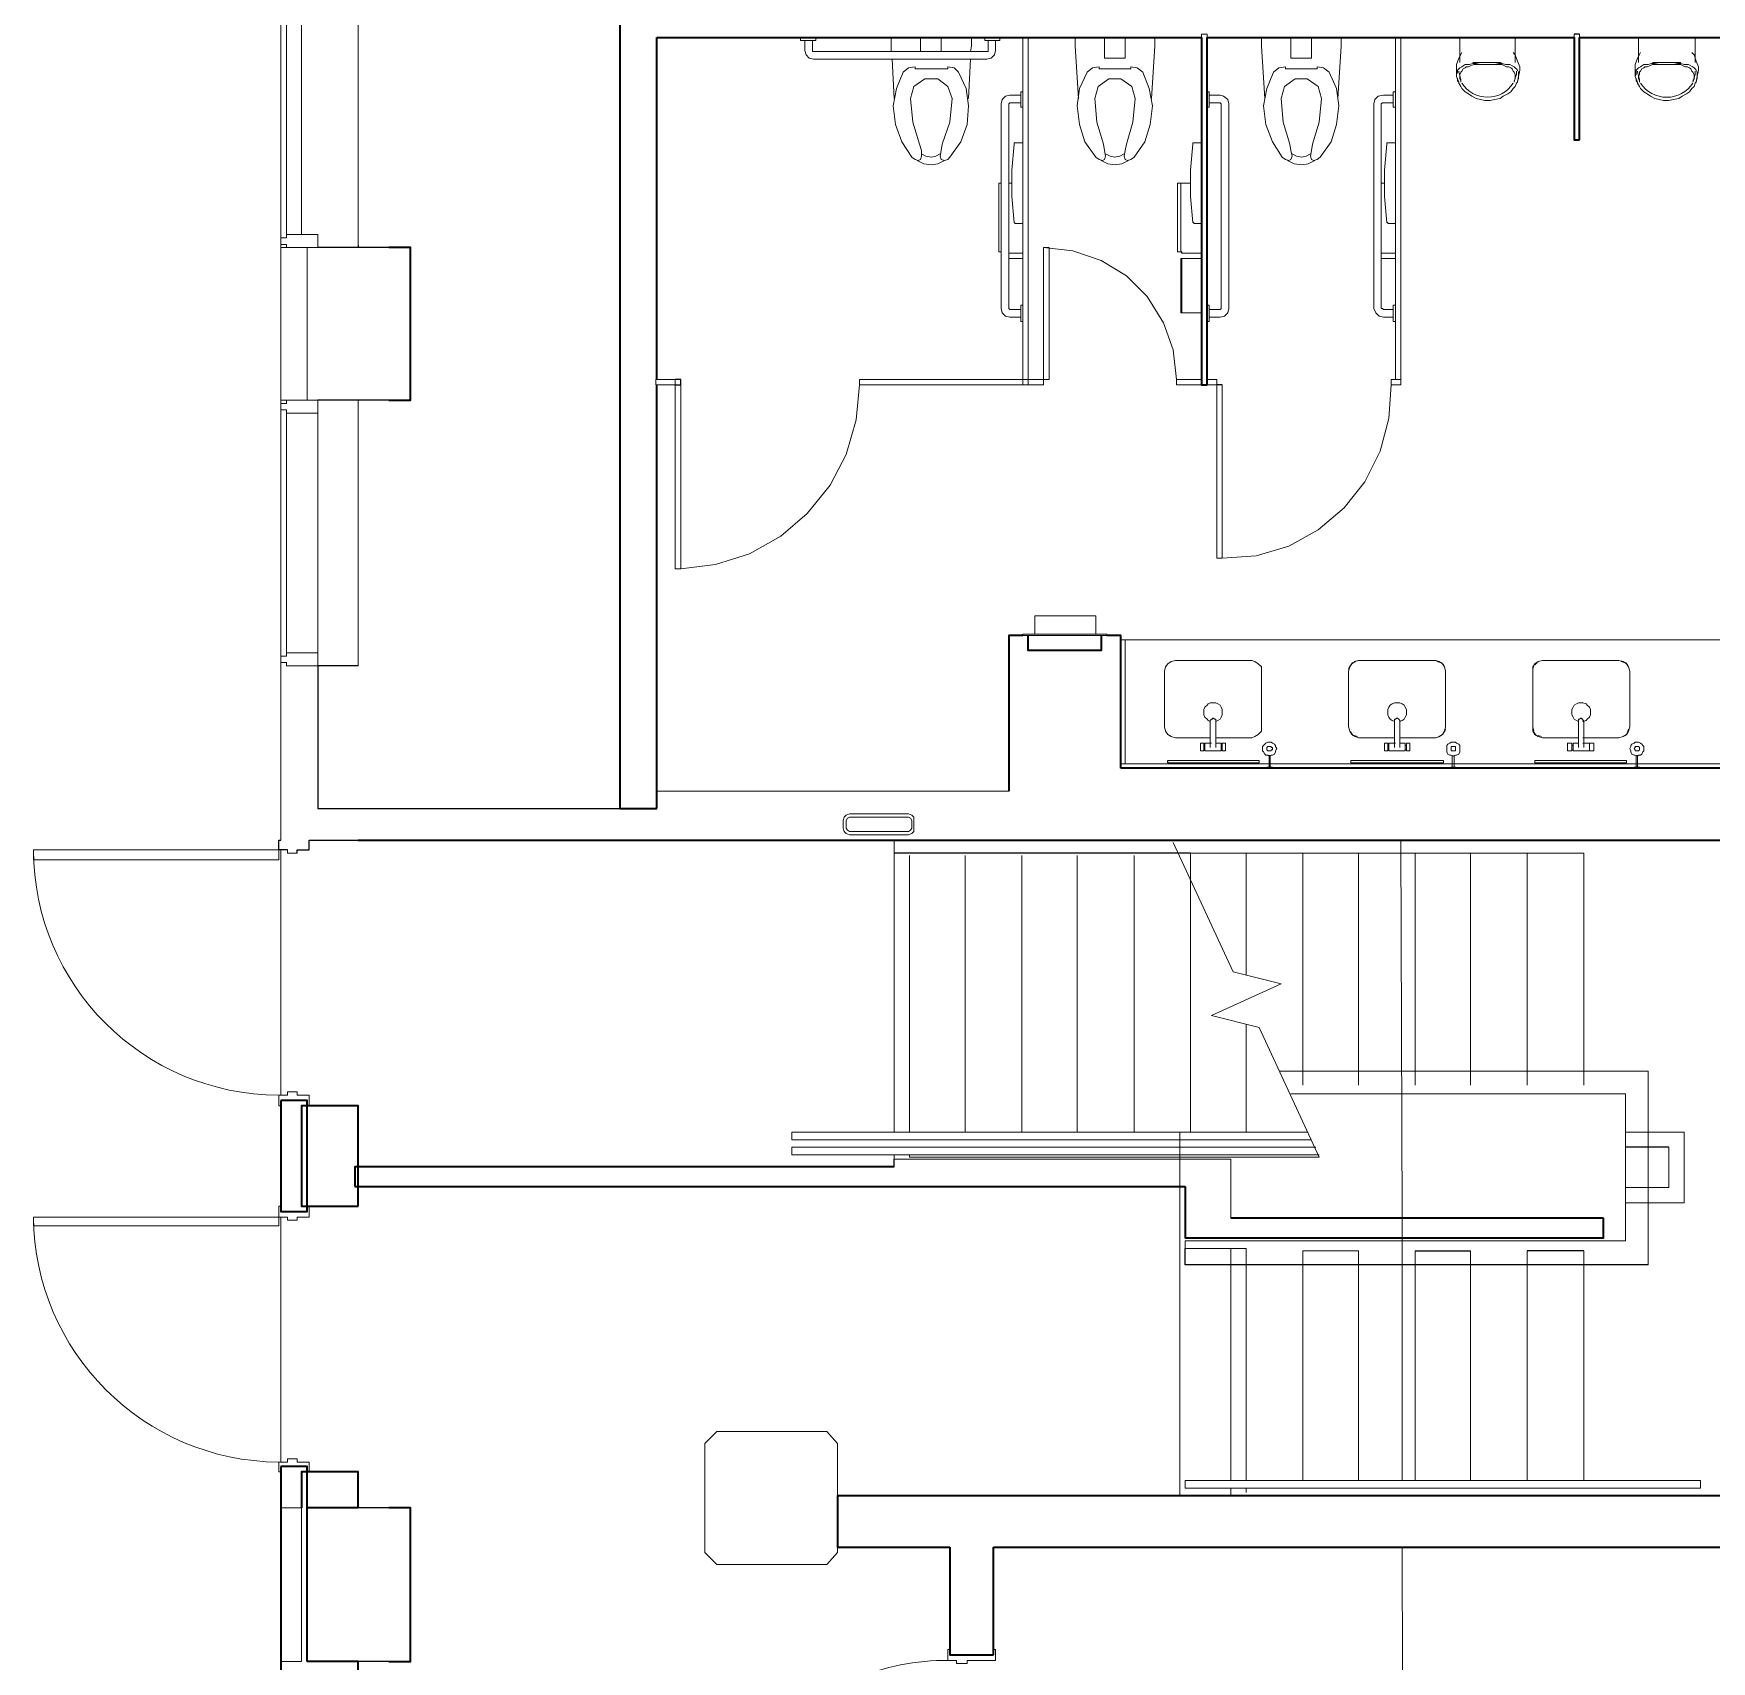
# Model space of a CAD drawing. Header units: inches. Extents: x 41 to 295, y 38 to 271.
# Drawn here: x 41.26 to 68.64, y 129.24 to 155.81 of the extents above; entities that cross this region are included whole.
import ezdxf

# ---------------------------------------------------------------- set-up
doc = ezdxf.new("R2010")
doc.units = ezdxf.units.IN
doc.header["$MEASUREMENT"] = 0

msp = doc.modelspace()

# ---------------------------------------------------------------- linework, layer by layer
for p, q in [((66.489, 155.804), (66.4, 155.804)), ((47.058, 152.32), (45.902, 152.32)), ((46.56, 152.355), (46.56, 152.32)), ((60, 152.231), (60, 152.249)), ((51.822, 150.169), (51.733, 150.169)), ((51.733, 150.08), (51.822, 150.08)), ((51.822, 150.08), (51.822, 150.169)), ((60.658, 150.08), (60.569, 150.08)), ((47.058, 149.831), (45.902, 149.831)), ((46.56, 145.493), (45.902, 145.493)), ((45.902, 145.493), (45.902, 143.165)), ((59.769, 143.911), (59.769, 143.947)), ((45.902, 143.165), (50.88, 143.165)), ((45.262, 142.489), (45.262, 142.649)), ((45.262, 142.649), (45.298, 142.649)), ((45.76, 142.489), (45.76, 142.649)), ((45.76, 142.649), (46.561, 142.649)), ((45.404, 142.489), (45.262, 142.489)), ((45.564, 142.436), (45.564, 142.489)), ((45.564, 142.489), (45.76, 142.489)), ((60.142, 142.436), (55.307, 142.436)), ((55.307, 137.315), (55.307, 137.44)), ((67.947, 137.636), (67.235, 137.636)), ((60.053, 135.716), (60.053, 135.982)), ((63.804, 135.947), (64.711, 135.947)), ((66.56, 135.947), (65.635, 135.947)), ((67.609, 135.716), (60.053, 135.716)), ((47.058, 131.751), (46.56, 131.751)), ((47.058, 129.244), (46.56, 129.244))]:
    msp.add_line(p, q)
at = {"color": 7, "lineweight": 35}
for points in [[(51.431, 163.751), (51.431, 166.009), (50.827, 166.009), (50.827, 143.165), (50.88, 143.165), (51.378, 143.165), (51.431, 143.165)], [(51.431, 150.169), (51.431, 155.751)], [(51.431, 155.751), (60.32, 155.751)], [(60.32, 155.751), (60.32, 150.08), (60.409, 150.08)], [(60.409, 155.751), (66.4, 155.751)], [(60.409, 150.08), (60.409, 155.751)], [(66.4, 155.751), (66.4, 154.08), (66.489, 154.08)], [(66.489, 155.751), (69.315, 155.751)], [(66.489, 154.08), (66.489, 155.751)], [(47.058, 149.831), (47.36, 149.831), (47.413, 149.831), (47.413, 152.32), (47.36, 152.32), (47.058, 152.32)], [(51.431, 143.165), (51.431, 150.08)], [(57.404, 145.991), (57.173, 145.991), (57.173, 145.938), (57.173, 145.635)], [(58.684, 145.991), (58.684, 145.742), (57.493, 145.742), (57.493, 145.991)], [(59.004, 145.635), (59.004, 145.938), (59.004, 145.991), (58.773, 145.991)], [(57.173, 145.635), (57.173, 143.449)], [(59.004, 143.822), (59.004, 145.635)], [(71.004, 143.822), (59.005, 143.822)], [(46.56, 142.649), (78.133, 142.649)], [(55.307, 137.315), (46.507, 137.315), (46.507, 137.262), (46.507, 137.049), (46.507, 136.995)], [(46.507, 136.995), (48.089, 136.995)], [(48.089, 136.995), (60.053, 136.995)], [(60.053, 136.995), (60.053, 136.16), (60.107, 136.16), (60.356, 136.16)], [(60.356, 136.16), (66.88, 136.16), (66.88, 136.213), (66.88, 136.427), (66.88, 136.48)], [(66.88, 136.48), (60.8, 136.48)], [(45.298, 132.427), (45.298, 131.751)], [(46.56, 131.751), (45.724, 131.751), (45.724, 132.427), (45.298, 132.427)], [(46.56, 131.751), (46.56, 132.338), (45.636, 132.338), (45.636, 131.751)], [(45.298, 131.751), (45.298, 129.245)], [(45.724, 129.244), (45.724, 131.751)], [(47.058, 129.244), (47.36, 129.244), (47.413, 129.244), (47.413, 131.751), (47.36, 131.751), (47.058, 131.751)], [(73.227, 131.947), (54.382, 131.947), (54.382, 131.111), (56.213, 131.111)], [(56.213, 131.111), (56.213, 129.351), (56.924, 129.351)], [(56.924, 129.351), (56.924, 131.111)], [(56.924, 131.111), (73.226, 131.111)], [(45.298, 129.244), (45.298, 126.916)], [(46.56, 101.921), (46.56, 129.244), (45.724, 129.244)]]:
    msp.add_lwpolyline(points, dxfattribs=at)
at = {"color": 7, "lineweight": 13}
for points in [[(45.298, 156.178), (45.298, 152.48), (45.387, 152.48), (45.387, 156.178)], [(45.298, 149.671), (45.298, 145.653), (45.387, 145.653), (45.387, 149.671)]]:
    msp.add_lwpolyline(points, close=True, dxfattribs=at)
for points in [[(45.636, 152.533), (45.636, 156.124)], [(45.902, 156.32), (46.56, 156.32), (46.56, 152.355)], [(60.409, 155.751), (60.409, 155.804), (60.32, 155.804)], [(60.32, 155.804), (60.32, 155.751)], [(66.4, 155.804), (66.4, 155.751)], [(66.489, 155.804), (66.489, 155.751)], [(45.298, 152.373), (45.298, 149.778)], [(45.298, 149.778), (45.298, 149.831), (45.387, 149.831)], [(46.56, 149.831), (46.56, 145.493)], [(45.298, 145.547), (45.298, 142.649)], [(51.431, 143.449), (57.173, 143.449)], [(55.307, 142.649), (72.266, 142.649), (72.266, 131.947), (60.8, 131.947), (60.8, 132.071)], [(55.307, 137.884), (55.307, 142.649)], [(45.298, 142.489), (45.298, 138.489)], [(45.298, 138.311), (45.298, 136.676)], [(60.8, 136.48), (60.8, 137.44), (55.307, 137.44), (55.307, 137.511)], [(45.298, 136.498), (45.298, 132.498)], [(60.8, 132.196), (60.8, 135.982)], [(45.298, 131.751), (45.511, 131.751), (45.636, 131.751)], [(45.298, 129.244), (45.636, 129.244), (45.636, 131.751), (45.511, 131.751), (45.298, 131.751)]]:
    msp.add_lwpolyline(points, dxfattribs=at)
at = {"color": 7, "lineweight": 9}
for points in [[(53.849, 155.698), (53.813, 155.698), (53.795, 155.698), (53.778, 155.698), (53.795, 155.698), (53.813, 155.698), (53.849, 155.698), (53.867, 155.698), (53.902, 155.698), (53.938, 155.698), (53.973, 155.698), (53.991, 155.698), (54.009, 155.698), (54.027, 155.698), (54.027, 155.751)], [(54.027, 155.751), (54.009, 155.751), (53.991, 155.751), (53.973, 155.751), (53.938, 155.751), (53.902, 155.751), (53.867, 155.751), (53.849, 155.751), (53.813, 155.751), (53.795, 155.751), (53.778, 155.751), (53.778, 155.698)], [(53.849, 155.698), (53.849, 155.538)], [(53.849, 155.538), (53.867, 155.467), (53.92, 155.413), (53.991, 155.396)], [(53.973, 155.698), (53.991, 155.698), (54.009, 155.698), (54.027, 155.698)], [(53.973, 155.538), (53.973, 155.698)], [(53.991, 155.52), (53.973, 155.52), (53.973, 155.538)], [(56.818, 155.52), (53.991, 155.52)], [(56.569, 155.751), (55.253, 155.751), (55.253, 155.609)], [(55.253, 155.609), (55.253, 155.52)], [(55.733, 155.751), (55.733, 155.52)], [(56.071, 155.52), (56.071, 155.751)], [(56.569, 155.609), (56.551, 155.52)], [(56.569, 155.751), (56.569, 155.609)], [(56.836, 155.698), (56.818, 155.698), (56.8, 155.698), (56.782, 155.698), (56.8, 155.698), (56.818, 155.698), (56.836, 155.698), (56.871, 155.698), (56.907, 155.698), (56.942, 155.698), (56.96, 155.698), (56.996, 155.698), (57.013, 155.698), (57.031, 155.698), (57.031, 155.751)], [(57.031, 155.751), (57.013, 155.751), (56.996, 155.751), (56.96, 155.751), (56.942, 155.751), (56.907, 155.751), (56.871, 155.751), (56.836, 155.751), (56.818, 155.751), (56.8, 155.751), (56.782, 155.751), (56.782, 155.698)], [(56.818, 155.395), (56.889, 155.413), (56.942, 155.467), (56.96, 155.538)], [(56.836, 155.538), (56.836, 155.52), (56.818, 155.52)], [(56.836, 155.698), (56.836, 155.538)], [(56.96, 155.698), (56.996, 155.698), (57.013, 155.698), (57.031, 155.698)], [(56.96, 155.538), (56.96, 155.698)], [(57.404, 150.08), (57.404, 155.751), (57.493, 155.751), (57.404, 155.751)], [(57.404, 150.169), (57.404, 155.751)], [(57.493, 155.715), (57.493, 150.169), (57.404, 150.169)], [(57.493, 150.169), (57.493, 155.751)], [(59.556, 155.751), (58.258, 155.751), (58.258, 155.609)], [(58.258, 155.609), (58.311, 154.755)], [(58.738, 155.751), (58.738, 155.413)], [(59.076, 155.413), (59.076, 155.751)], [(59.556, 155.609), (59.502, 154.755)], [(59.556, 155.751), (59.556, 155.609)], [(62.596, 155.751), (61.298, 155.751), (61.298, 155.609)], [(61.298, 155.609), (61.351, 154.755)], [(61.618, 155.751), (61.6, 155.751)], [(61.778, 155.751), (61.778, 155.413)], [(62.116, 155.413), (62.116, 155.751)], [(62.596, 155.609), (62.542, 154.755)], [(62.596, 155.751), (62.596, 155.609)], [(63.484, 150.169), (63.484, 155.751)], [(63.484, 155.751), (63.573, 155.751), (63.573, 150.08)], [(64.995, 155.751), (64.907, 155.751), (64.835, 155.751), (64.765, 155.751), (64.711, 155.751), (64.658, 155.751), (64.605, 155.751), (64.569, 155.751), (64.551, 155.751), (64.533, 155.751), (64.533, 155.342)], [(64.995, 155.751), (65.067, 155.751), (65.138, 155.751), (65.209, 155.751), (65.28, 155.751), (65.333, 155.751), (65.369, 155.751), (65.404, 155.751), (65.44, 155.751)], [(65.44, 155.342), (65.44, 155.751)], [(66.951, 155.751), (66.933, 155.751)], [(67.911, 155.751), (67.822, 155.751), (67.751, 155.751), (67.68, 155.751), (67.627, 155.751), (67.573, 155.751), (67.52, 155.751), (67.484, 155.751), (67.467, 155.751), (67.449, 155.751), (67.449, 155.342)], [(67.911, 155.751), (67.982, 155.751), (68.053, 155.751), (68.124, 155.751), (68.196, 155.751), (68.231, 155.751)], [(68.249, 155.751), (68.284, 155.751), (68.32, 155.751), (68.356, 155.751)], [(68.373, 155.342), (68.373, 155.751)], [(53.991, 155.395), (56.818, 155.395)], [(55.271, 155.395), (55.307, 154.755)], [(55.449, 155.182), (55.538, 155.254), (55.645, 155.271)], [(55.645, 155.235), (55.645, 155.271)], [(56.213, 153.796), (56.391, 154.045), (56.498, 154.329), (56.515, 154.631), (56.48, 154.915), (56.355, 155.182), (56.284, 155.254), (56.178, 155.271), (56.178, 155.235), (55.645, 155.235)], [(56.551, 155.395), (56.515, 154.755)], [(58.453, 155.182), (58.542, 155.254), (58.649, 155.271)], [(58.649, 155.235), (58.649, 155.271)], [(59.218, 153.796), (59.396, 154.045), (59.484, 154.329), (59.52, 154.631), (59.467, 154.915), (59.36, 155.182), (59.271, 155.254), (59.164, 155.271), (59.164, 155.235), (58.649, 155.235)], [(58.738, 155.413), (59.076, 155.413)], [(61.493, 155.182), (61.582, 155.254), (61.689, 155.271)], [(61.689, 155.235), (61.689, 155.271)], [(62.258, 153.796), (62.435, 154.045), (62.524, 154.329), (62.56, 154.631), (62.524, 154.915), (62.4, 155.182), (62.311, 155.254), (62.204, 155.271), (62.204, 155.235), (61.689, 155.235)], [(61.778, 155.413), (62.116, 155.413)], [(64.569, 155.502), (64.516, 155.413), (64.48, 155.307), (64.48, 155.218), (64.48, 155.111), (64.516, 155.022)], [(64.551, 155.04), (64.533, 155.075), (64.533, 155.111), (64.533, 155.147), (64.551, 155.182), (64.569, 155.2), (64.587, 155.235), (64.622, 155.254), (64.64, 155.271), (64.676, 155.271), (64.711, 155.289), (64.765, 155.307), (64.8, 155.307), (64.853, 155.307), (64.907, 155.307)], [(64.995, 155.342), (64.907, 155.342), (64.835, 155.342), (64.765, 155.342), (64.747, 155.342)], [(65.209, 155.342), (65.138, 155.342), (65.067, 155.342), (64.995, 155.342)], [(65.067, 155.307), (65.12, 155.307), (65.173, 155.307), (65.227, 155.307), (65.262, 155.289), (65.298, 155.271), (65.333, 155.271), (65.369, 155.254), (65.387, 155.235), (65.404, 155.2), (65.422, 155.182), (65.44, 155.147), (65.44, 155.111), (65.44, 155.075), (65.422, 155.04)], [(65.404, 155.502), (65.44, 155.467), (65.475, 155.36), (65.511, 155.271), (65.511, 155.218)], [(67.484, 155.502), (67.431, 155.413), (67.395, 155.307), (67.395, 155.218), (67.395, 155.111), (67.431, 155.022)], [(67.467, 155.04), (67.449, 155.075), (67.449, 155.111), (67.467, 155.147), (67.467, 155.182), (67.484, 155.2), (67.502, 155.235), (67.538, 155.254), (67.555, 155.271), (67.591, 155.271), (67.627, 155.289), (67.68, 155.307), (67.733, 155.307), (67.769, 155.307), (67.84, 155.307)], [(67.911, 155.342), (67.822, 155.342), (67.751, 155.342), (67.68, 155.342)], [(68.142, 155.342), (68.124, 155.342), (68.053, 155.342), (67.982, 155.342), (67.911, 155.342)], [(67.982, 155.307), (68.036, 155.307), (68.089, 155.307), (68.142, 155.307), (68.178, 155.289), (68.213, 155.271), (68.249, 155.271), (68.284, 155.254), (68.302, 155.235), (68.32, 155.2), (68.338, 155.182), (68.356, 155.147), (68.356, 155.111), (68.356, 155.075), (68.338, 155.04)], [(68.32, 155.502), (68.356, 155.467), (68.391, 155.36), (68.427, 155.271), (68.427, 155.218)], [(55.591, 153.796), (55.431, 154.044), (55.324, 154.329), (55.289, 154.631), (55.342, 154.915), (55.449, 155.182)], [(56.053, 153.813), (56.071, 153.902), (56.089, 154.009), (56.213, 154.365), (56.249, 154.755), (56.178, 154.951), (56.018, 155.075), (55.805, 155.075), (55.627, 154.951), (55.573, 154.755), (55.609, 154.365), (55.716, 154.009), (55.751, 153.902), (55.751, 153.813)], [(58.595, 153.796), (58.418, 154.044), (58.329, 154.329), (58.293, 154.631), (58.329, 154.915), (58.453, 155.182)], [(59.058, 153.813), (59.076, 153.902), (59.093, 154.009), (59.2, 154.365), (59.236, 154.755), (59.182, 154.951), (59.004, 155.075), (58.809, 155.075), (58.631, 154.951), (58.578, 154.755), (58.613, 154.365), (58.72, 154.009), (58.738, 153.902), (58.755, 153.813)], [(61.636, 153.796), (61.476, 154.044), (61.369, 154.329), (61.333, 154.631), (61.387, 154.915), (61.493, 155.182)], [(62.098, 153.813), (62.116, 153.902), (62.133, 154.009), (62.24, 154.365), (62.276, 154.755), (62.222, 154.951), (62.044, 155.075), (61.849, 155.075), (61.671, 154.951), (61.618, 154.755), (61.653, 154.365), (61.76, 154.009), (61.778, 153.902), (61.796, 153.813)], [(64.516, 155.2), (64.516, 155.182), (64.533, 155.129), (64.551, 155.058), (64.551, 155.022)], [(65.422, 155.022), (65.44, 155.093), (65.458, 155.147), (65.458, 155.2)], [(65.475, 155.022), (65.493, 155.111), (65.511, 155.218)], [(67.431, 155.2), (67.431, 155.182), (67.449, 155.129), (67.467, 155.058), (67.467, 155.022)], [(68.338, 155.022), (68.356, 155.093), (68.373, 155.147), (68.373, 155.2)], [(68.391, 155.022), (68.409, 155.111), (68.427, 155.218)], [(57.191, 154.809), (57.12, 154.791), (57.067, 154.738), (57.049, 154.667)], [(57.173, 154.667), (57.191, 154.685)], [(57.369, 154.809), (57.191, 154.809)], [(57.191, 154.685), (57.369, 154.685)], [(57.369, 154.809), (57.369, 154.827), (57.369, 154.844), (57.369, 154.862), (57.369, 154.844), (57.369, 154.827), (57.369, 154.809), (57.369, 154.773), (57.369, 154.738), (57.369, 154.72), (57.369, 154.685), (57.369, 154.649), (57.369, 154.631), (57.369, 154.613), (57.404, 154.613)], [(57.404, 154.631), (57.404, 154.649), (57.404, 154.685), (57.404, 154.72), (57.404, 154.738), (57.404, 154.773), (57.404, 154.809), (57.404, 154.827), (57.404, 154.844), (57.404, 154.862), (57.369, 154.862)], [(57.369, 154.685), (57.369, 154.649), (57.369, 154.631), (57.369, 154.613)], [(60.445, 154.862), (60.409, 154.862)], [(60.409, 154.631), (60.409, 154.649), (60.409, 154.685), (60.409, 154.72), (60.409, 154.738), (60.409, 154.773), (60.409, 154.809), (60.409, 154.827), (60.409, 154.844), (60.409, 154.862)], [(60.445, 154.809), (60.445, 154.827), (60.445, 154.844), (60.445, 154.862), (60.445, 154.844), (60.445, 154.827), (60.445, 154.809), (60.445, 154.773), (60.445, 154.738), (60.445, 154.72), (60.445, 154.685), (60.445, 154.649), (60.445, 154.631), (60.445, 154.613)], [(60.622, 154.809), (60.445, 154.809)], [(60.445, 154.613), (60.445, 154.631), (60.445, 154.649), (60.445, 154.685)], [(60.445, 154.685), (60.622, 154.685)], [(60.765, 154.667), (60.747, 154.738), (60.676, 154.791), (60.622, 154.809)], [(60.622, 154.685), (60.64, 154.667)], [(63.289, 154.809), (63.2, 154.791), (63.147, 154.738), (63.129, 154.667)], [(63.253, 154.667), (63.271, 154.685), (63.289, 154.685)], [(63.449, 154.809), (63.289, 154.809)], [(63.289, 154.685), (63.449, 154.685)], [(63.449, 154.809), (63.449, 154.827), (63.449, 154.844), (63.449, 154.862), (63.449, 154.844), (63.449, 154.827), (63.449, 154.809), (63.449, 154.773), (63.449, 154.738), (63.449, 154.72), (63.449, 154.685), (63.449, 154.649), (63.449, 154.631), (63.449, 154.613), (63.484, 154.613)], [(63.484, 154.631), (63.484, 154.649), (63.484, 154.685), (63.484, 154.72), (63.484, 154.738), (63.484, 154.773), (63.484, 154.809), (63.484, 154.827), (63.484, 154.844), (63.484, 154.862), (63.449, 154.862)], [(63.449, 154.685), (63.449, 154.649), (63.449, 154.631), (63.449, 154.613)], [(57.049, 154.667), (57.049, 151.324)], [(57.173, 151.324), (57.173, 154.666)], [(60.409, 154.613), (60.445, 154.613)], [(60.64, 154.667), (60.64, 151.324)], [(60.765, 151.324), (60.765, 154.666)], [(63.129, 154.667), (63.129, 151.324)], [(63.253, 151.324), (63.253, 154.666)], [(57.404, 152.711), (57.404, 154.027)], [(60.32, 152.711), (60.32, 154.027)], [(63.484, 152.711), (63.484, 154.027)], [(55.698, 153.742), (55.645, 153.76), (55.591, 153.796)], [(55.68, 153.742), (55.787, 153.689), (55.911, 153.671), (56.018, 153.689), (56.124, 153.742)], [(55.751, 153.813), (55.733, 153.76), (55.698, 153.742)], [(56.053, 153.849), (55.982, 153.813), (55.911, 153.796), (55.822, 153.813), (55.751, 153.849)], [(56.213, 153.796), (56.178, 153.76), (56.124, 153.742), (56.071, 153.76), (56.053, 153.813)], [(58.702, 153.742), (58.649, 153.76), (58.595, 153.796)], [(58.684, 153.742), (58.791, 153.689), (58.898, 153.671), (59.022, 153.689), (59.129, 153.742)], [(58.755, 153.813), (58.738, 153.76), (58.702, 153.742)], [(59.058, 153.849), (58.987, 153.813), (58.898, 153.796), (58.827, 153.813), (58.755, 153.849)], [(59.218, 153.796), (59.164, 153.76), (59.111, 153.742), (59.076, 153.76), (59.058, 153.813)], [(61.742, 153.742), (61.689, 153.76), (61.636, 153.796)], [(61.724, 153.742), (61.831, 153.689), (61.956, 153.671), (62.062, 153.689), (62.169, 153.742)], [(61.796, 153.813), (61.778, 153.76), (61.742, 153.742)], [(62.098, 153.849), (62.027, 153.813), (61.956, 153.796), (61.867, 153.813), (61.796, 153.849)], [(62.258, 153.796), (62.204, 153.76), (62.151, 153.742), (62.116, 153.76), (62.098, 153.813)], [(57.049, 152.249), (57.013, 152.249), (57.013, 153.369)], [(57.049, 153.369), (57.013, 153.369)], [(57.227, 153.369), (57.173, 153.369)], [(59.946, 152.249), (59.929, 152.249), (59.929, 153.369)], [(59.929, 153.369), (59.929, 152.249), (59.929, 153.369), (59.946, 153.369)], [(59.982, 153.369), (59.982, 152.249), (59.982, 153.369), (59.946, 153.369)], [(59.946, 153.369), (60, 153.369)], [(59.982, 153.369), (59.982, 153.369)], [(59.982, 153.369), (59.982, 153.369)], [(59.982, 153.369), (59.982, 153.369)], [(60.142, 153.369), (60, 153.369)], [(63.307, 153.369), (63.253, 153.369)], [(59.929, 152.871), (59.929, 153.262)], [(59.929, 152.338), (59.929, 152.729)], [(57.173, 152.231), (57.404, 152.231)], [(57.493, 150.169), (57.742, 150.169), (57.742, 152.32)], [(60.32, 150.169), (59.911, 150.169), (59.858, 150.649), (59.698, 151.093), (59.431, 151.52), (59.093, 151.858), (58.684, 152.107), (58.222, 152.266), (57.742, 152.32)], [(57.742, 152.32), (57.831, 152.32)], [(57.831, 152.32), (57.831, 150.169)], [(60, 152.249), (59.946, 152.249)], [(60, 152.231), (60.32, 152.231)], [(63.253, 152.231), (63.484, 152.231)], [(57.173, 152.142), (57.404, 152.142), (57.404, 151.36)], [(60, 152.142), (60, 151.253), (59.982, 151.253), (59.982, 152.142)], [(59.982, 152.142), (60, 152.142), (60, 151.253)], [(59.982, 151.36), (59.982, 152.053)], [(60, 152.142), (60.32, 152.142), (60.32, 151.253)], [(63.253, 152.142), (63.484, 152.142), (63.484, 151.36)], [(59.982, 151.413), (59.982, 151.413)], [(57.049, 151.324), (57.067, 151.253), (57.12, 151.2), (57.191, 151.182)], [(57.191, 151.307), (57.173, 151.324)], [(57.369, 151.307), (57.191, 151.307)], [(57.191, 151.182), (57.369, 151.182)], [(57.369, 151.307), (57.369, 151.324), (57.369, 151.36), (57.369, 151.378), (57.369, 151.36), (57.369, 151.324), (57.369, 151.307), (57.369, 151.271), (57.369, 151.253), (57.369, 151.218), (57.369, 151.182), (57.369, 151.164), (57.369, 151.129), (57.369, 151.111), (57.404, 151.111)], [(57.404, 151.378), (57.369, 151.378)], [(57.369, 151.182), (57.369, 151.164), (57.369, 151.129), (57.369, 151.111)], [(57.404, 151.36), (57.404, 151.324), (57.404, 151.307), (57.404, 151.271), (57.404, 151.253), (57.404, 151.218), (57.404, 151.182), (57.404, 151.164), (57.404, 151.129)], [(59.982, 151.342), (59.982, 151.342)], [(60, 151.253), (60.32, 151.253)], [(60.445, 151.378), (60.409, 151.378)], [(60.409, 151.129), (60.409, 151.164), (60.409, 151.182), (60.409, 151.218), (60.409, 151.253), (60.409, 151.271), (60.409, 151.307), (60.409, 151.324), (60.409, 151.36)], [(60.445, 151.307), (60.445, 151.324), (60.445, 151.36), (60.445, 151.378), (60.445, 151.36), (60.445, 151.324), (60.445, 151.307), (60.445, 151.271), (60.445, 151.253), (60.445, 151.218), (60.445, 151.182), (60.445, 151.164), (60.445, 151.129), (60.445, 151.111)], [(60.622, 151.307), (60.445, 151.307)], [(60.445, 151.111), (60.445, 151.129), (60.445, 151.164), (60.445, 151.182), (60.622, 151.182)], [(60.622, 151.182), (60.693, 151.2), (60.747, 151.253), (60.765, 151.324)], [(60.64, 151.324), (60.622, 151.307)], [(63.129, 151.324), (63.165, 151.253), (63.218, 151.2), (63.289, 151.182)], [(63.289, 151.307), (63.271, 151.324), (63.253, 151.324)], [(63.449, 151.307), (63.289, 151.307)], [(63.289, 151.182), (63.449, 151.182)], [(63.449, 151.307), (63.449, 151.324), (63.449, 151.36), (63.449, 151.378), (63.449, 151.36), (63.449, 151.324), (63.449, 151.307), (63.449, 151.271), (63.449, 151.253), (63.449, 151.218), (63.449, 151.182), (63.449, 151.164), (63.449, 151.129), (63.449, 151.111), (63.484, 151.111)], [(63.484, 151.378), (63.449, 151.378)], [(63.449, 151.182), (63.449, 151.164), (63.449, 151.129), (63.449, 151.111)], [(63.484, 151.36), (63.484, 151.324), (63.484, 151.307), (63.484, 151.271), (63.484, 151.253), (63.484, 151.218), (63.484, 151.182), (63.484, 151.164), (63.484, 151.129)], [(60.409, 151.111), (60.445, 151.111)], [(45.298, 150.613), (45.298, 143.947)], [(51.733, 150.08), (51.413, 150.08), (51.413, 150.169)], [(51.733, 150.169), (51.413, 150.169)], [(51.733, 150.169), (51.733, 150.08), (51.733, 147.076)], [(51.822, 150.08), (51.822, 147.076), (52.391, 147.147), (52.942, 147.324), (53.458, 147.609), (53.885, 147.982), (54.258, 148.444), (54.524, 148.942), (54.684, 149.511), (54.738, 150.08)], [(54.738, 150.169), (57.404, 150.169)], [(54.738, 150.08), (54.738, 150.169)], [(57.493, 150.08), (54.738, 150.08)], [(57.404, 150.08), (57.742, 150.08)], [(57.831, 150.169), (57.742, 150.169)], [(57.742, 150.08), (57.742, 150.169)], [(59.911, 150.08), (60.32, 150.08), (60.32, 150.169)], [(59.911, 150.08), (59.911, 150.169)], [(60.569, 150.08), (60.409, 150.08), (60.409, 150.169)], [(60.569, 150.169), (60.409, 150.169)], [(60.569, 150.169), (60.569, 150.08), (60.569, 147.253)], [(63.413, 150.169), (63.413, 150.08), (63.378, 149.529), (63.235, 148.996), (62.987, 148.498), (62.649, 148.071), (62.222, 147.715), (61.742, 147.449), (61.209, 147.289), (60.658, 147.253), (60.658, 150.08)], [(63.413, 150.169), (63.484, 150.169)], [(63.573, 150.08), (63.413, 150.08)], [(45.298, 149.618), (45.298, 145.707)], [(45.387, 149.618), (45.902, 149.618)], [(45.902, 149.618), (45.902, 145.707), (45.387, 145.707)], [(51.733, 147.076), (51.822, 147.076)], [(60.569, 147.253), (60.658, 147.253)], [(57.618, 146.311), (57.6, 146.311), (57.6, 146.293)], [(57.6, 146.293), (57.6, 146.009)], [(58.578, 146.311), (57.618, 146.311)], [(58.595, 146.293), (58.595, 146.311), (58.578, 146.311)], [(58.595, 146.009), (58.595, 146.293)], [(57.404, 146.009), (57.404, 145.991)], [(58.773, 146.009), (57.404, 146.009)], [(57.404, 145.991), (58.773, 145.991)], [(57.493, 145.991), (57.493, 145.742)], [(58.684, 145.991), (57.493, 145.991)], [(58.684, 145.742), (58.684, 145.991)], [(58.773, 145.991), (58.773, 146.009)], [(57.493, 145.742), (58.684, 145.742)], [(59.733, 144.427), (59.716, 144.498), (59.716, 145.405), (59.733, 145.476), (59.769, 145.529), (59.822, 145.565), (59.893, 145.582), (61.138, 145.582), (61.191, 145.565), (61.244, 145.529), (61.298, 145.476), (61.298, 145.405), (61.298, 144.498), (61.298, 144.427), (61.244, 144.373), (61.191, 144.338), (61.138, 144.32), (60.551, 144.32)], [(59.716, 145.405), (59.716, 144.498)], [(61.138, 145.582), (59.893, 145.582)], [(61.298, 144.498), (61.298, 145.405)], [(62.738, 144.427), (62.72, 144.498), (62.72, 145.405), (62.738, 145.476), (62.773, 145.529), (62.827, 145.565), (62.88, 145.582), (64.142, 145.582), (64.196, 145.565), (64.249, 145.529), (64.284, 145.476), (64.302, 145.405), (64.302, 144.498), (64.284, 144.427), (64.249, 144.373), (64.196, 144.338), (64.142, 144.32), (63.556, 144.32)], [(62.72, 145.405), (62.738, 145.476), (62.773, 145.529), (62.827, 145.565), (62.88, 145.582), (62.809, 145.565)], [(62.738, 145.493), (62.72, 145.44)], [(62.72, 145.405), (62.72, 144.498)], [(62.791, 145.547), (62.755, 145.511)], [(64.142, 145.582), (62.88, 145.582)], [(64.142, 145.582), (64.196, 145.565), (64.249, 145.529), (64.284, 145.476), (64.302, 145.405), (64.284, 145.476)], [(64.213, 145.547), (64.16, 145.565)], [(64.267, 145.511), (64.231, 145.547)], [(64.302, 144.498), (64.302, 145.405)], [(65.742, 144.427), (65.724, 144.498), (65.724, 145.405), (65.724, 145.476), (65.76, 145.529), (65.813, 145.565), (65.884, 145.582), (67.129, 145.582), (67.2, 145.565), (67.253, 145.529), (67.289, 145.476), (67.307, 145.405), (67.307, 144.498), (67.289, 144.427), (67.253, 144.373), (67.2, 144.338), (67.129, 144.32), (66.542, 144.32)], [(65.724, 145.405), (65.724, 145.476), (65.76, 145.529), (65.813, 145.565), (65.884, 145.582), (65.813, 145.565)], [(65.742, 145.493), (65.724, 145.44)], [(65.724, 145.405), (65.724, 144.498)], [(65.796, 145.547), (65.76, 145.511)], [(67.129, 145.582), (65.884, 145.582)], [(67.129, 145.582), (67.2, 145.565), (67.253, 145.529), (67.289, 145.476), (67.307, 145.405), (67.289, 145.476)], [(67.218, 145.547), (67.165, 145.565)], [(67.271, 145.511), (67.235, 145.547)], [(67.307, 144.498), (67.307, 145.405)], [(60.462, 144.587), (60.427, 144.604), (60.409, 144.622), (60.373, 144.658), (60.356, 144.693), (60.356, 144.729), (60.356, 144.782), (60.373, 144.818), (60.409, 144.853), (60.427, 144.871), (60.462, 144.889), (60.515, 144.889), (60.551, 144.889), (60.587, 144.871), (60.622, 144.853), (60.64, 144.818), (60.658, 144.782), (60.658, 144.729)], [(63.467, 144.587), (63.431, 144.604), (63.396, 144.622), (63.378, 144.658), (63.36, 144.693), (63.36, 144.729), (63.36, 144.782), (63.378, 144.818), (63.396, 144.853), (63.431, 144.871), (63.467, 144.889), (63.502, 144.889), (63.556, 144.889), (63.591, 144.871), (63.627, 144.853), (63.644, 144.818), (63.662, 144.782), (63.662, 144.729)], [(66.471, 144.587), (66.436, 144.604), (66.4, 144.622), (66.382, 144.658), (66.364, 144.693), (66.364, 144.729), (66.364, 144.782), (66.382, 144.818), (66.4, 144.853), (66.436, 144.871), (66.471, 144.889), (66.507, 144.889), (66.542, 144.889), (66.596, 144.871), (66.613, 144.853), (66.649, 144.818), (66.667, 144.782), (66.667, 144.729)], [(60.515, 144.64), (60.498, 144.64), (60.498, 144.622), (60.48, 144.622), (60.462, 144.604), (60.462, 144.516), (60.462, 144.427), (60.462, 144.32), (60.462, 144.231), (60.462, 144.178), (60.462, 144.16)], [(60.515, 144.64), (60.533, 144.622), (60.551, 144.622), (60.551, 144.604), (60.551, 144.587)], [(60.658, 144.729), (60.658, 144.693), (60.64, 144.658), (60.622, 144.622), (60.587, 144.604), (60.551, 144.587)], [(60.551, 144.16), (60.551, 144.178), (60.551, 144.249), (60.551, 144.32), (60.551, 144.427), (60.551, 144.533), (60.551, 144.604)], [(63.502, 144.64), (63.484, 144.622), (63.467, 144.622), (63.467, 144.604), (63.467, 144.516), (63.467, 144.427), (63.467, 144.32), (63.467, 144.231), (63.467, 144.178), (63.467, 144.16)], [(63.502, 144.64), (63.52, 144.64), (63.538, 144.622), (63.556, 144.604), (63.556, 144.587)], [(63.662, 144.729), (63.662, 144.693), (63.644, 144.658), (63.627, 144.622), (63.591, 144.604), (63.556, 144.587)], [(63.556, 144.16), (63.556, 144.178), (63.556, 144.249), (63.556, 144.32), (63.556, 144.427), (63.556, 144.533), (63.556, 144.604)], [(66.507, 144.64), (66.489, 144.622), (66.471, 144.622), (66.471, 144.604), (66.471, 144.516), (66.471, 144.427), (66.471, 144.32), (66.471, 144.231), (66.471, 144.178), (66.471, 144.16)], [(66.507, 144.64), (66.524, 144.64), (66.524, 144.622), (66.542, 144.622), (66.542, 144.604), (66.56, 144.604), (66.542, 144.587)], [(66.667, 144.729), (66.667, 144.693), (66.649, 144.658), (66.613, 144.622), (66.596, 144.604), (66.542, 144.587)], [(66.56, 144.16), (66.56, 144.178), (66.56, 144.249), (66.56, 144.32), (66.56, 144.427), (66.56, 144.533), (66.56, 144.604)], [(59.893, 144.32), (60.462, 144.32), (59.893, 144.32), (59.822, 144.338), (59.769, 144.373), (59.733, 144.427), (59.716, 144.498)], [(59.716, 144.498), (59.733, 144.427), (59.769, 144.373), (59.822, 144.338), (59.893, 144.32)], [(61.138, 144.32), (60.551, 144.32)], [(62.88, 144.32), (63.467, 144.32), (62.88, 144.32), (62.827, 144.338), (62.773, 144.373), (62.738, 144.427), (62.72, 144.498)], [(62.72, 144.498), (62.738, 144.427), (62.773, 144.373), (62.827, 144.338), (62.88, 144.32)], [(62.755, 144.409), (62.791, 144.356)], [(62.809, 144.356), (62.862, 144.338)], [(64.142, 144.32), (63.556, 144.32)], [(64.302, 144.498), (64.284, 144.427), (64.249, 144.373), (64.196, 144.338), (64.142, 144.32), (64.213, 144.338)], [(64.231, 144.356), (64.267, 144.391)], [(64.284, 144.409), (64.302, 144.462)], [(65.884, 144.32), (66.471, 144.32), (65.884, 144.32), (65.813, 144.338), (65.76, 144.373), (65.724, 144.427), (65.724, 144.498)], [(65.724, 144.498), (65.724, 144.427), (65.76, 144.373), (65.813, 144.338), (65.884, 144.32)], [(65.742, 144.409), (65.778, 144.356)], [(65.813, 144.356), (65.867, 144.338)], [(67.129, 144.32), (66.542, 144.32)], [(67.307, 144.498), (67.289, 144.427), (67.253, 144.373), (67.2, 144.338), (67.129, 144.32), (67.2, 144.338)], [(67.235, 144.356), (67.271, 144.391)], [(67.271, 144.409), (67.289, 144.462)], [(60.356, 144.231), (60.302, 144.231)], [(60.302, 144.107), (60.356, 144.107)], [(60.373, 144.196), (60.356, 144.196)], [(60.356, 144.124), (60.373, 144.124)], [(60.48, 144.231), (60.373, 144.231)], [(60.373, 144.107), (60.64, 144.107)], [(60.64, 144.231), (60.551, 144.231)], [(60.658, 144.196), (60.64, 144.196)], [(60.64, 144.124), (60.658, 144.124)], [(60.711, 144.231), (60.658, 144.231)], [(60.658, 144.107), (60.711, 144.107)], [(61.44, 144.035), (61.44, 143.84), (61.422, 143.84), (61.44, 143.84)], [(61.422, 144.035), (61.422, 143.84)], [(63.36, 144.231), (63.307, 144.231)], [(63.307, 144.107), (63.36, 144.107)], [(63.378, 144.196), (63.36, 144.196)], [(63.36, 144.124), (63.378, 144.124)], [(63.484, 144.231), (63.378, 144.231)], [(63.378, 144.107), (63.644, 144.107)], [(63.644, 144.231), (63.556, 144.231)], [(63.662, 144.196), (63.644, 144.196)], [(63.644, 144.124), (63.662, 144.124)], [(63.716, 144.231), (63.662, 144.231)], [(63.662, 144.107), (63.716, 144.107)], [(64.444, 144.035), (64.444, 143.84), (64.409, 143.84), (64.427, 143.84), (64.444, 143.84)], [(64.409, 144.035), (64.409, 143.84)], [(66.364, 144.231), (66.293, 144.231)], [(66.293, 144.107), (66.364, 144.107)], [(66.382, 144.196), (66.364, 144.196)], [(66.364, 144.124), (66.382, 144.124)], [(66.471, 144.231), (66.382, 144.231)], [(66.382, 144.107), (66.649, 144.107)], [(66.72, 144.231), (66.649, 144.231), (66.542, 144.231)], [(66.649, 144.196), (66.649, 144.196)], [(66.649, 144.124), (66.649, 144.124)], [(66.649, 144.107), (66.72, 144.107)], [(67.431, 144.035), (67.431, 143.84), (67.413, 143.84), (67.431, 143.84)], [(67.413, 144.035), (67.413, 143.84)], [(61.422, 143.893), (59.004, 143.893)], [(59.004, 143.822), (71.004, 143.822)], [(59.769, 143.947), (61.262, 143.947), (61.262, 143.911)], [(61.262, 143.911), (59.769, 143.911)], [(61.547, 143.822), (61.316, 143.822)], [(61.476, 143.84), (61.387, 143.84)], [(61.387, 143.84), (61.387, 143.822)], [(61.387, 143.822), (61.476, 143.822), (61.387, 143.822)], [(61.387, 143.822), (61.476, 143.822)], [(61.422, 143.84), (61.422, 143.84)], [(70.418, 143.893), (67.431, 143.893), (64.427, 143.893), (61.44, 143.893)], [(61.476, 143.822), (61.476, 143.84)], [(62.755, 143.947), (64.267, 143.947), (64.267, 143.911)], [(62.755, 143.911), (62.755, 143.947)], [(64.267, 143.911), (62.755, 143.911)], [(64.533, 143.822), (64.32, 143.822)], [(64.462, 143.84), (64.391, 143.84)], [(64.391, 143.84), (64.391, 143.822)], [(64.391, 143.822), (64.462, 143.822), (64.391, 143.822)], [(64.391, 143.822), (64.462, 143.822)], [(64.409, 143.84), (64.427, 143.84)], [(64.462, 143.822), (64.462, 143.84)], [(65.76, 143.947), (67.253, 143.947), (67.253, 143.911)], [(65.76, 143.911), (65.76, 143.947)], [(67.253, 143.911), (65.76, 143.911)], [(67.538, 143.822), (67.307, 143.822)], [(67.467, 143.84), (67.378, 143.84)], [(67.378, 143.84), (67.378, 143.822)], [(67.378, 143.822), (67.467, 143.822), (67.378, 143.822)], [(67.378, 143.822), (67.467, 143.822)], [(67.413, 143.84), (67.413, 143.84)], [(67.467, 143.822), (67.467, 143.84)], [(55.556, 138.649), (55.556, 142.4), (55.556, 137.885)], [(56.462, 142.4), (56.462, 137.885)], [(57.387, 142.4), (57.387, 137.885)], [(58.293, 142.4), (58.293, 137.885)], [(59.218, 142.4), (59.218, 137.885)], [(60.835, 140.498), (59.858, 142.613)], [(60.142, 142.009), (60.142, 142.436), (61.049, 142.436)], [(61.049, 140.445), (61.049, 142.436), (61.973, 142.436)], [(61.973, 138.649), (61.973, 142.436), (62.88, 142.436)], [(62.88, 138.649), (62.88, 142.436), (63.804, 142.436)], [(63.804, 138.649), (63.804, 142.436), (64.711, 142.436)], [(64.711, 138.649), (64.711, 142.436), (65.635, 142.436)], [(65.635, 138.649), (65.635, 142.436), (66.56, 142.436)], [(66.56, 142.436), (66.56, 138.649)], [(45.298, 141.956), (45.298, 139.947)], [(60.142, 142.009), (60.142, 137.885)], [(61.618, 140.302), (60.835, 140.498)], [(60.48, 139.787), (61.618, 140.302)], [(61.262, 139.591), (60.48, 139.787)], [(61.049, 139.644), (61.049, 137.884)], [(62.24, 137.476), (61.262, 139.591)], [(61.6, 138.88), (66.56, 138.88)], [(66.56, 138.88), (67.609, 138.88)], [(67.609, 138.88), (67.609, 135.716)], [(53.635, 137.884), (54.631, 137.884)], [(54.631, 137.76), (53.635, 137.76), (53.635, 137.884)], [(54.631, 137.884), (62.062, 137.884)], [(54.631, 137.76), (62.115, 137.76)], [(59.964, 137.884), (59.964, 131.947)], [(67.235, 137.884), (68.196, 137.884)], [(68.196, 137.884), (68.196, 136.729)], [(55.556, 137.511), (55.556, 137.476), (62.24, 137.476)], [(68.196, 136.729), (67.235, 136.729)], [(61.049, 135.982), (60.053, 135.982), (61.049, 135.982), (61.049, 135.947)], [(60.053, 132.196), (61.049, 132.196), (61.049, 135.947)], [(62.88, 135.947), (61.973, 135.947)], [(61.973, 132.196), (61.973, 135.947)], [(62.88, 132.196), (62.88, 135.947)], [(63.804, 132.196), (63.804, 135.947)], [(64.711, 132.196), (64.711, 135.947)], [(65.635, 132.196), (65.635, 135.947)], [(66.56, 132.196), (66.56, 135.947)], [(60.053, 132.196), (60.053, 132.071), (61.031, 132.071)], [(61.031, 132.196), (60.053, 132.196)], [(60.053, 132.071), (61.049, 132.071), (61.049, 132)], [(67.449, 132.196), (61.031, 132.196)], [(61.031, 132.071), (67.449, 132.071)], [(67.467, 132.196), (61.049, 132.196)], [(67.467, 132.071), (61.049, 132.071)], [(67.467, 132.196), (68.462, 132.196), (67.449, 132.196)], [(67.449, 132.071), (68.462, 132.071)], [(67.467, 132.071), (68.462, 132.071), (68.462, 132.196)]]:
    msp.add_lwpolyline(points, dxfattribs=at)
for points in [[(65.475, 155.218), (65.493, 155.182), (65.493, 155.147), (65.493, 155.111), (65.493, 155.075), (65.475, 155.04), (65.475, 155.022), (65.458, 155.004), (65.44, 154.951), (65.404, 154.915), (65.369, 154.862), (65.315, 154.827), (65.244, 154.791), (65.191, 154.755), (65.102, 154.738), (65.031, 154.72), (64.942, 154.72), (64.871, 154.738), (64.8, 154.755), (64.729, 154.791), (64.676, 154.827), (64.622, 154.862), (64.569, 154.915), (64.551, 154.951), (64.516, 155.004), (64.516, 155.022), (64.498, 155.04), (64.498, 155.075), (64.48, 155.111), (64.48, 155.147), (64.498, 155.182), (64.498, 155.218), (64.516, 155.235), (64.533, 155.253), (64.569, 155.271), (64.587, 155.289), (64.622, 155.307), (64.658, 155.307), (64.693, 155.307), (64.747, 155.324), (64.765, 155.324), (64.8, 155.324), (64.871, 155.307), (64.942, 155.307), (65.031, 155.307), (65.102, 155.307), (65.173, 155.324), (65.209, 155.324), (65.227, 155.324), (65.28, 155.307), (65.315, 155.307), (65.351, 155.307), (65.387, 155.289), (65.422, 155.271), (65.44, 155.253), (65.458, 155.235)], [(68.391, 155.218), (68.409, 155.182), (68.409, 155.147), (68.409, 155.111), (68.409, 155.075), (68.391, 155.04), (68.391, 155.022), (68.373, 155.004), (68.356, 154.951), (68.32, 154.915), (68.284, 154.862), (68.231, 154.827), (68.16, 154.791), (68.107, 154.755), (68.018, 154.738), (67.947, 154.72), (67.858, 154.72), (67.787, 154.738), (67.715, 154.755), (67.644, 154.791), (67.591, 154.827), (67.538, 154.862), (67.484, 154.915), (67.467, 154.951), (67.431, 155.004), (67.431, 155.022), (67.413, 155.04), (67.413, 155.075), (67.395, 155.111), (67.413, 155.147), (67.413, 155.182), (67.413, 155.218), (67.431, 155.235), (67.449, 155.253), (67.484, 155.271), (67.502, 155.289), (67.538, 155.307), (67.573, 155.307), (67.609, 155.307), (67.662, 155.324), (67.68, 155.324), (67.715, 155.324), (67.787, 155.307), (67.858, 155.307), (67.947, 155.307), (68.018, 155.307), (68.089, 155.324), (68.124, 155.324), (68.142, 155.324), (68.196, 155.307), (68.231, 155.307), (68.267, 155.307), (68.302, 155.289), (68.338, 155.271), (68.356, 155.253), (68.373, 155.235)], [(57.262, 152.729), (57.28, 152.711), (57.404, 152.711), (57.404, 154.027), (57.28, 154.027), (57.262, 154.027), (57.262, 154.009), (57.227, 153.582), (57.227, 153.155)], [(60.178, 152.729), (60.196, 152.729), (60.196, 152.711), (60.32, 152.711), (60.32, 154.027), (60.196, 154.027), (60.178, 154.027), (60.178, 154.009), (60.142, 153.582), (60.142, 153.155)], [(63.342, 152.729), (63.36, 152.729), (63.36, 152.711), (63.484, 152.711), (63.484, 154.027), (63.36, 154.027), (63.342, 154.027), (63.342, 154.009), (63.307, 153.582), (63.307, 153.155)], [(59.929, 153.298), (59.929, 152.302)], [(57.404, 152.711), (57.404, 152.249)], [(60.32, 152.711), (60.32, 152.249)], [(63.484, 152.711), (63.484, 152.249)], [(59.982, 151.342), (59.982, 151.36), (59.982, 151.378), (59.982, 151.396), (59.982, 151.413), (59.982, 151.396), (59.982, 151.378), (59.982, 151.36)], [(51.413, 150.08), (51.733, 150.08), (51.733, 150.169), (51.413, 150.169)], [(54.738, 150.08), (57.493, 150.08), (57.493, 150.169), (54.738, 150.169)], [(57.742, 150.08), (57.742, 150.169), (57.404, 150.169), (57.404, 150.08)], [(60.32, 150.08), (60.32, 150.169), (59.911, 150.169), (59.911, 150.08)], [(60.409, 150.08), (60.569, 150.08), (60.569, 150.169), (60.409, 150.169)], [(63.413, 150.08), (63.573, 150.08), (63.573, 150.169), (63.413, 150.169)], [(45.387, 149.618), (45.387, 145.707)], [(59.076, 143.893), (59.076, 145.92), (59.004, 145.92), (59.004, 143.893)], [(59.005, 145.92), (71.004, 145.92)], [(60.302, 144.16), (60.302, 144.124), (60.302, 144.107), (60.302, 144.124), (60.302, 144.16), (60.302, 144.213), (60.302, 144.231), (60.302, 144.213)], [(60.356, 144.16), (60.356, 144.124), (60.356, 144.107), (60.356, 144.124), (60.356, 144.16), (60.356, 144.213), (60.356, 144.231), (60.356, 144.213), (60.356, 144.16), (60.356, 144.124), (60.356, 144.16), (60.356, 144.196)], [(60.373, 144.16), (60.373, 144.124), (60.373, 144.16), (60.373, 144.196), (60.373, 144.16), (60.373, 144.124), (60.373, 144.107), (60.373, 144.124), (60.373, 144.16), (60.373, 144.213), (60.373, 144.231), (60.373, 144.213)], [(60.64, 144.16), (60.64, 144.124), (60.64, 144.107), (60.64, 144.124), (60.64, 144.16), (60.64, 144.213), (60.64, 144.231), (60.64, 144.213), (60.64, 144.16), (60.64, 144.124), (60.64, 144.16), (60.64, 144.196)], [(60.658, 144.16), (60.658, 144.124), (60.658, 144.16), (60.658, 144.196), (60.658, 144.16), (60.658, 144.124), (60.658, 144.107), (60.658, 144.124), (60.658, 144.16), (60.658, 144.213), (60.658, 144.231), (60.658, 144.213)], [(60.711, 144.16), (60.711, 144.124), (60.711, 144.107), (60.711, 144.124), (60.711, 144.16), (60.711, 144.213), (60.711, 144.231), (60.711, 144.213)], [(61.316, 144.142), (61.316, 144.107), (61.333, 144.089), (61.351, 144.054), (61.369, 144.035), (61.404, 144.035), (61.422, 144.018), (61.458, 144.035), (61.476, 144.035), (61.511, 144.054), (61.529, 144.089), (61.529, 144.107), (61.547, 144.142), (61.529, 144.178), (61.529, 144.196), (61.511, 144.213), (61.476, 144.231), (61.458, 144.249), (61.422, 144.249), (61.404, 144.249), (61.369, 144.231), (61.351, 144.213), (61.333, 144.196), (61.316, 144.178)], [(61.387, 144.142), (61.387, 144.124), (61.404, 144.107), (61.422, 144.107), (61.44, 144.107), (61.458, 144.107), (61.458, 144.124), (61.476, 144.124), (61.476, 144.142), (61.476, 144.16), (61.458, 144.16), (61.458, 144.178), (61.44, 144.178), (61.422, 144.178), (61.404, 144.178), (61.387, 144.16)], [(63.307, 144.16), (63.307, 144.124), (63.307, 144.107), (63.307, 144.124), (63.307, 144.16), (63.307, 144.213), (63.307, 144.231), (63.307, 144.213)], [(63.36, 144.16), (63.36, 144.124), (63.36, 144.107), (63.36, 144.124), (63.36, 144.16), (63.36, 144.213), (63.36, 144.231), (63.36, 144.213), (63.36, 144.16), (63.36, 144.124), (63.36, 144.16), (63.36, 144.196)], [(63.378, 144.16), (63.378, 144.124), (63.378, 144.16), (63.378, 144.196), (63.378, 144.16), (63.378, 144.124), (63.378, 144.107), (63.378, 144.124), (63.378, 144.16), (63.378, 144.213), (63.378, 144.231), (63.378, 144.213)], [(63.644, 144.16), (63.644, 144.124), (63.644, 144.107), (63.644, 144.124), (63.644, 144.16), (63.644, 144.213), (63.644, 144.231), (63.644, 144.213), (63.644, 144.16), (63.644, 144.124), (63.644, 144.16), (63.644, 144.196)], [(63.662, 144.16), (63.662, 144.124), (63.662, 144.16), (63.662, 144.196), (63.662, 144.16), (63.662, 144.124), (63.662, 144.107), (63.662, 144.124), (63.662, 144.16), (63.662, 144.213), (63.662, 144.231), (63.662, 144.213)], [(63.716, 144.16), (63.716, 144.124), (63.716, 144.107), (63.716, 144.124), (63.716, 144.16), (63.716, 144.213), (63.716, 144.231), (63.716, 144.213)], [(64.32, 144.142), (64.32, 144.107), (64.32, 144.089), (64.338, 144.054), (64.373, 144.035), (64.391, 144.035), (64.427, 144.018), (64.462, 144.035), (64.48, 144.035), (64.516, 144.054), (64.533, 144.089), (64.533, 144.107), (64.533, 144.142), (64.533, 144.178), (64.533, 144.196), (64.516, 144.213), (64.48, 144.231), (64.462, 144.249), (64.427, 144.249), (64.391, 144.249), (64.373, 144.231), (64.338, 144.213), (64.32, 144.196), (64.32, 144.178)], [(64.391, 144.142), (64.391, 144.124), (64.391, 144.107), (64.409, 144.107), (64.427, 144.107), (64.444, 144.107), (64.462, 144.107), (64.462, 144.124), (64.462, 144.142), (64.462, 144.16), (64.462, 144.178), (64.444, 144.178), (64.427, 144.178), (64.409, 144.178), (64.391, 144.178), (64.391, 144.16)], [(66.293, 144.16), (66.293, 144.124), (66.293, 144.107), (66.293, 144.124), (66.293, 144.16), (66.293, 144.213), (66.293, 144.231), (66.293, 144.213)], [(66.364, 144.16), (66.364, 144.124), (66.364, 144.107), (66.364, 144.124), (66.364, 144.16), (66.364, 144.213), (66.364, 144.231), (66.364, 144.213), (66.364, 144.16), (66.364, 144.124), (66.364, 144.16), (66.364, 144.196)], [(66.382, 144.16), (66.382, 144.124), (66.382, 144.16), (66.382, 144.196), (66.382, 144.16), (66.382, 144.124), (66.382, 144.107), (66.382, 144.124), (66.382, 144.16), (66.382, 144.213), (66.382, 144.231), (66.382, 144.213)], [(66.649, 144.16), (66.649, 144.124), (66.649, 144.107), (66.649, 144.124), (66.649, 144.16), (66.649, 144.213), (66.649, 144.231), (66.649, 144.213), (66.649, 144.16), (66.649, 144.124), (66.649, 144.16), (66.649, 144.196), (66.649, 144.16), (66.649, 144.124), (66.649, 144.16), (66.649, 144.196), (66.649, 144.16), (66.649, 144.124), (66.649, 144.107), (66.649, 144.124), (66.649, 144.16), (66.649, 144.213), (66.649, 144.231), (66.649, 144.213)], [(66.72, 144.16), (66.72, 144.124), (66.72, 144.107), (66.72, 144.124), (66.72, 144.16), (66.72, 144.213), (66.72, 144.231), (66.72, 144.213)], [(67.307, 144.142), (67.324, 144.107), (67.324, 144.089), (67.342, 144.054), (67.378, 144.035), (67.395, 144.035), (67.431, 144.018), (67.449, 144.035), (67.484, 144.035), (67.502, 144.054), (67.52, 144.089), (67.538, 144.107), (67.538, 144.142), (67.538, 144.178), (67.52, 144.196), (67.502, 144.213), (67.484, 144.231), (67.449, 144.249), (67.431, 144.249), (67.395, 144.249), (67.378, 144.231), (67.342, 144.213), (67.324, 144.196), (67.324, 144.178)], [(67.378, 144.142), (67.395, 144.124), (67.395, 144.107), (67.413, 144.107), (67.431, 144.107), (67.449, 144.107), (67.467, 144.124), (67.467, 144.142), (67.467, 144.16), (67.449, 144.178), (67.431, 144.178), (67.413, 144.178), (67.395, 144.178), (67.395, 144.16)], [(61.387, 143.84), (61.404, 143.84), (61.422, 143.84), (61.44, 143.84), (61.458, 143.84), (61.476, 143.84), (61.458, 143.84), (61.44, 143.84), (61.422, 143.84), (61.404, 143.84)], [(61.404, 143.822), (61.422, 143.822), (61.44, 143.822), (61.422, 143.822)], [(64.391, 143.84), (64.409, 143.84), (64.427, 143.84), (64.444, 143.84), (64.462, 143.84), (64.444, 143.84), (64.427, 143.84), (64.409, 143.84)], [(64.409, 143.822), (64.427, 143.822), (64.444, 143.822), (64.427, 143.822)], [(67.378, 143.84), (67.395, 143.84), (67.413, 143.84), (67.431, 143.84), (67.449, 143.84), (67.467, 143.84), (67.449, 143.84), (67.431, 143.84), (67.413, 143.84), (67.395, 143.84)], [(67.413, 143.822), (67.431, 143.822), (67.449, 143.822), (67.431, 143.822)], [(55.538, 143.076), (54.578, 143.076), (54.524, 143.058), (54.489, 143.022), (54.471, 142.969), (54.471, 142.844), (54.489, 142.791), (54.524, 142.756), (54.578, 142.738), (55.538, 142.738), (55.591, 142.756), (55.626, 142.791), (55.626, 142.844), (55.626, 142.969), (55.626, 143.022), (55.591, 143.058)], [(54.578, 143.022), (55.538, 143.022), (55.573, 143.005), (55.591, 142.969), (55.591, 142.844), (55.573, 142.809), (55.538, 142.791), (54.578, 142.791), (54.542, 142.809), (54.524, 142.844), (54.524, 142.969), (54.542, 143.005)], [(66.56, 138.507), (61.778, 138.507)], [(67.235, 138.507), (66.56, 138.507)], [(67.235, 136.107), (67.235, 138.507)], [(54.631, 137.636), (53.635, 137.636)], [(54.631, 137.511), (53.635, 137.511), (53.635, 137.636), (53.635, 137.511)], [(62.187, 137.636), (54.631, 137.636)], [(62.24, 137.511), (54.631, 137.511)], [(67.947, 136.978), (67.947, 137.636)], [(67.235, 136.978), (67.947, 136.978)], [(60.053, 136.107), (60.053, 135.982)], [(60.053, 136.107), (61.049, 136.107)], [(61.049, 136.107), (67.235, 136.107)], [(60.053, 132.196), (60.053, 132.178), (60.053, 132.16), (60.053, 132.142), (60.053, 132.124), (60.053, 132.107), (60.053, 132.089), (60.053, 132.107), (60.053, 132.124), (60.053, 132.142), (60.053, 132.16), (60.053, 132.178)], [(68.462, 132.196), (68.462, 132.178), (68.462, 132.16), (68.462, 132.142), (68.462, 132.124), (68.462, 132.107), (68.462, 132.089), (68.462, 132.107), (68.462, 132.124), (68.462, 132.142), (68.462, 132.16), (68.462, 132.178)]]:
    msp.add_lwpolyline(points, close=True, dxfattribs=at)
at = {"color": 7, "lineweight": 18}
for points in [[(45.298, 152.48), (45.298, 152.373), (45.387, 152.373), (45.387, 152.32), (45.902, 152.32), (45.902, 152.533), (45.387, 152.533), (45.387, 152.48)], [(45.298, 152.32), (45.298, 149.831), (45.724, 149.831), (45.724, 152.32)], [(45.298, 149.671), (45.387, 149.671), (45.387, 149.618), (45.902, 149.618), (45.902, 149.831), (45.387, 149.831), (45.387, 149.778), (45.298, 149.778)], [(45.298, 145.653), (45.298, 145.547), (45.387, 145.547), (45.387, 145.493), (45.902, 145.493), (45.902, 145.707), (45.387, 145.707), (45.387, 145.653)], [(54.204, 132.996), (52.409, 132.996), (52.213, 132.8), (52.213, 131.022), (52.409, 130.827), (54.204, 130.827), (54.382, 131.022), (54.382, 132.8)], [(56.96, 129.44), (56.924, 129.44), (56.924, 129.351), (56.213, 129.351), (56.213, 129.44), (56.178, 129.44), (56.178, 129.262), (56.32, 129.262), (56.32, 129.209), (56.498, 129.209), (56.498, 129.262), (56.96, 129.262)]]:
    msp.add_lwpolyline(points, close=True, dxfattribs=at)
for points in [[(45.298, 145.493), (45.298, 143.182)], [(41.262, 142.489), (45.262, 142.489), (45.262, 142.329)], [(41.262, 142.489), (41.262, 142.329)], [(45.404, 142.436), (45.404, 142.489)], [(45.564, 142.436), (45.404, 142.436)], [(45.262, 142.329), (41.262, 142.329)], [(45.404, 138.542), (45.564, 138.542)], [(45.404, 138.489), (45.404, 138.542)], [(45.564, 138.542), (45.564, 138.489)], [(45.262, 138.489), (45.404, 138.489)], [(45.262, 138.311), (45.262, 138.489)], [(45.298, 138.311), (45.262, 138.311)], [(45.298, 138.4), (45.298, 138.311)], [(45.724, 138.4), (45.298, 138.4)], [(45.564, 138.489), (45.76, 138.489)], [(45.76, 138.489), (45.76, 138.311)], [(45.262, 136.676), (45.298, 136.676)], [(45.262, 136.498), (45.262, 136.676)], [(45.298, 136.676), (45.298, 136.587)], [(45.724, 136.587), (45.724, 136.676)], [(45.76, 136.676), (45.76, 136.498)], [(41.262, 136.498), (45.262, 136.498), (45.262, 136.356)], [(41.262, 136.498), (41.262, 136.356)], [(45.262, 136.356), (41.262, 136.356)], [(45.404, 136.498), (45.262, 136.498)], [(45.298, 136.587), (45.724, 136.587)], [(45.404, 136.445), (45.404, 136.498)], [(45.564, 136.445), (45.404, 136.445)], [(45.564, 136.498), (45.564, 136.445)], [(45.76, 136.498), (45.564, 136.498)], [(45.404, 132.551), (45.564, 132.551)], [(45.404, 132.498), (45.404, 132.551)], [(45.564, 132.551), (45.564, 132.498)], [(45.262, 132.498), (45.404, 132.498)], [(45.262, 132.338), (45.262, 132.498)], [(45.298, 132.338), (45.262, 132.338)], [(45.564, 132.498), (45.76, 132.498)], [(45.76, 132.338), (45.724, 132.338)], [(45.76, 132.498), (45.76, 132.338)]]:
    msp.add_lwpolyline(points, dxfattribs=at)
at = {"color": 253, "lineweight": 9, "true_color": 0xaaaaaa}
for points in [[(63.573, 142.649), (63.591, 136.48)], [(63.591, 136.48), (63.573, 142.649)], [(63.591, 132.196), (63.591, 136.48)], [(63.591, 135.982), (63.591, 132.196)], [(63.591, 131.111), (63.609, 124.836)], [(63.609, 124.836), (63.591, 131.111)]]:
    msp.add_lwpolyline(points, dxfattribs=at)
at = {"color": 7, "lineweight": 35}
for points in [[(45.298, 138.4), (45.298, 136.587), (45.724, 136.587), (45.724, 138.4)], [(46.56, 136.676), (46.56, 138.311), (45.636, 138.311), (45.636, 136.676)]]:
    msp.add_lwpolyline(points, close=True, dxfattribs=at)
at = {"color": 7, "lineweight": 9}
for centre, radius, start, end in [((64.987, 155.267), 0.493, 212.1304, 327.8696), ((67.911, 155.283), 0.51, 213.1762, 326.8238), ((45.264, 142.491), 4.002, 180.023, 269.977), ((45.292, 136.528), 4.03, 180.4273, 269.577), ((56.179, 125.261), 4.001, 89.7663, 179.9806)]:
    msp.add_arc(centre, radius, start, end, dxfattribs=at)

doc.saveas('drawing.dxf')
